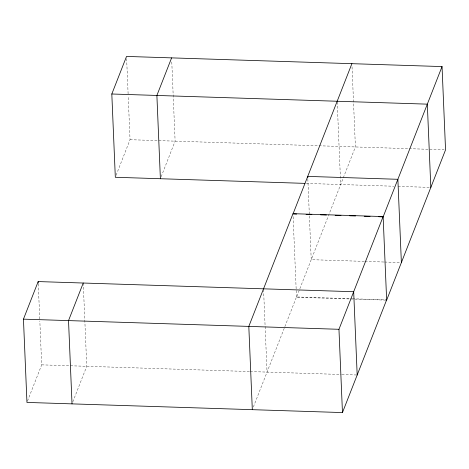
<?xml version="1.0" encoding="UTF-8"?>
<svg xmlns="http://www.w3.org/2000/svg" width="469" height="469" viewBox="0 0 469 469"><rect width="100%" height="100%" fill="white"/><g stroke="black" fill="none" stroke-linecap="round" stroke-linejoin="round"><path stroke-width="0.35" stroke-dasharray="2.35 1.76" d="M27.483 401.083L41.682 364.853L39.836 321.025M116.107 175.259L130.042 139.703L128.201 95.869M72.818 401.863L86.753 366.301L83.277 283.757M161.178 176.713L175.119 141.151L171.736 60.794M253.371 406.992L296.49 296.953L351.744 298.73M385.923 300.125L296.502 297.246L343.044 178.484M343.308 177.815L355.408 146.949L352.026 66.598M130.042 139.703L408.476 148.655M409.203 148.679L444.096 149.804M306.374 183.42L393.749 186.234M398.111 186.369L429.37 187.377M364.302 261.38L311.228 259.674L307.787 177.857M365.029 261.403L383.929 262.013M384.656 262.036L400.649 262.546M352.471 298.753L385.911 299.832M41.682 364.853L249.526 371.536M250.253 371.559L341.192 374.485M341.919 374.508L357.185 375.001M337.205 101.978L340.682 184.522M293.107 216.602L296.502 297.246M263.566 289.555L267.043 372.105M126.63 58.613L128.166 95.143M38.265 283.768L39.806 320.292"/><path stroke-width="0.7" d="M386.638 299.855L342.464 412.573L26.956 402.425L23.45 319.149L38.177 281.576L353.679 291.724L357.185 375.001M304.914 183.373L115.321 177.276L111.815 93.999L126.536 56.427L442.044 66.575L445.55 149.851L386.649 300.148L383.132 216.578L292.984 213.676L248.81 326.401L252.316 409.677M83.248 283.024L68.521 320.603L72.027 403.879M171.613 57.875L156.886 95.447L160.392 178.724M351.902 63.673L293.002 213.97L296.637 214.087M342.464 412.573L338.958 329.297L383.132 216.578M442.044 66.575L383.144 216.871L378.782 216.731M111.815 93.999L427.318 104.147L430.823 187.424M306.087 214.392L311.903 214.579M320.626 214.861L326.442 215.048M335.165 215.324L340.981 215.511M349.704 215.793L355.52 215.98M364.243 216.262L370.059 216.449M23.45 319.149L338.958 329.297M401.376 262.57L397.87 179.299L307.723 176.397L307.787 177.857M38.177 281.576L38.235 283.036"/></g></svg>
